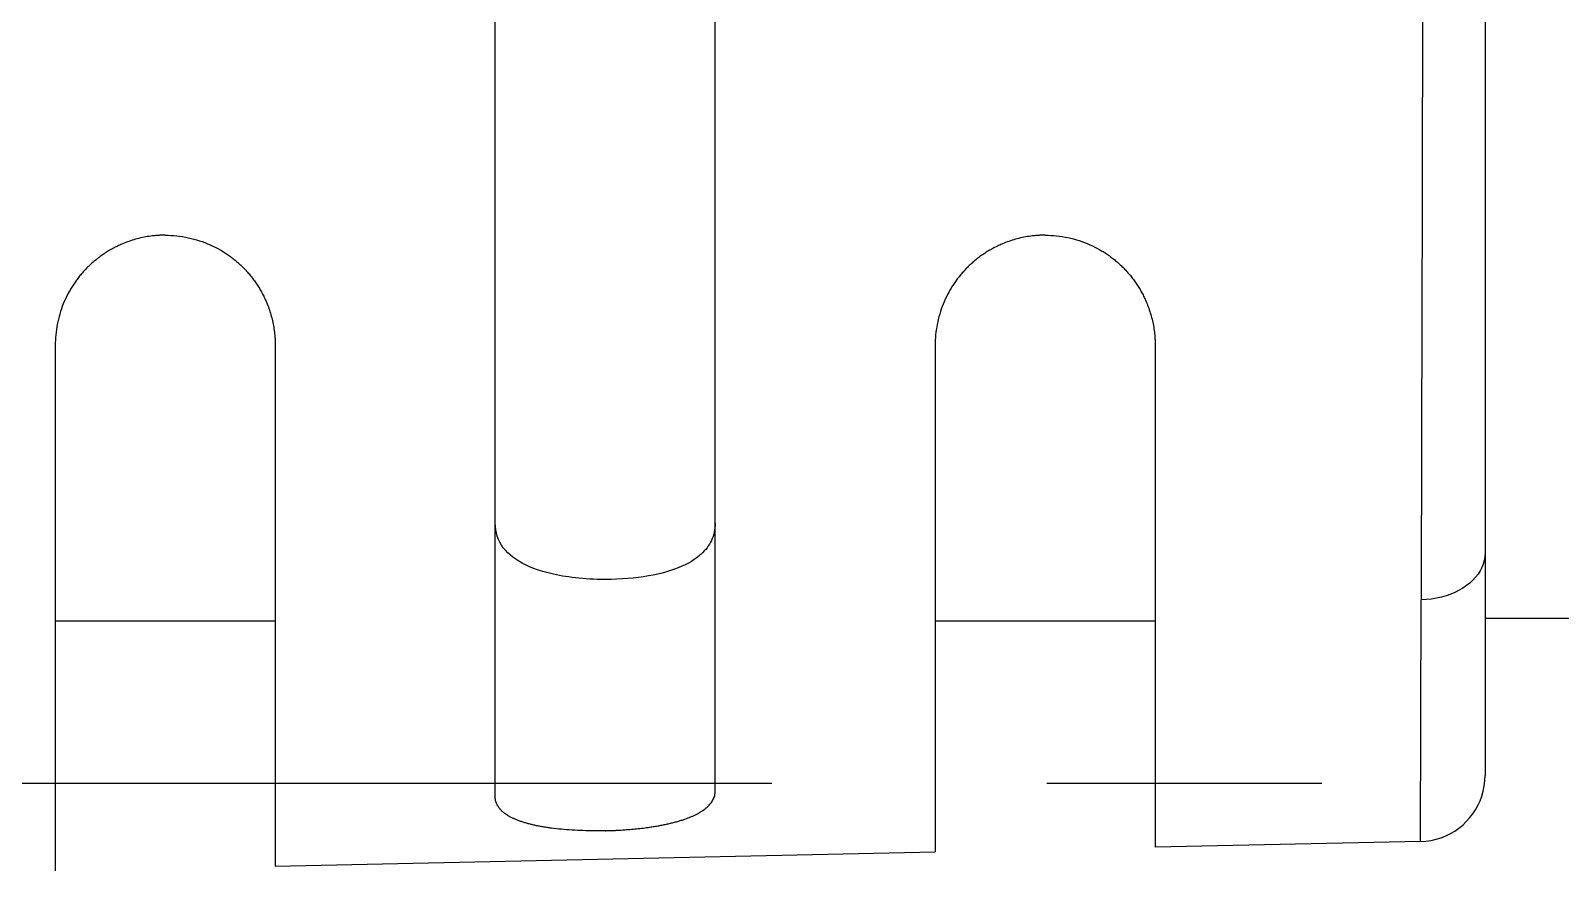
# Model space of a CAD drawing. Header units: inches. Extents: x 0 to 77285, y -118 to 40065.
# Drawn here: x 21144.65 to 21151.6, y 2648.45 to 2652.26 of the extents above; entities that cross this region are included whole.
import ezdxf

# ---------------------------------------------------------------- set-up
doc = ezdxf.new("R2010")
doc.units = ezdxf.units.IN
doc.header["$LTSCALE"] = 5
doc.header["$MEASUREMENT"] = 0
doc.linetypes.add('CENTER', pattern=[2, 1.25, -0.25, 0.25, -0.25])
doc.layers.add('11', color=1, linetype='CENTER')
doc.layers.add('55', color=5, linetype='Continuous')

# ---------------------------------------------------------------- blocks, each defined once
blk = doc.blocks.new('A$C674316cb')
at = {"layer": '11'}
blk.add_line((45.5, 170), (45.5, 5145), dxfattribs=at)
blk = doc.blocks.new('A$Ce6d7c87e')
for p, q in [((-240.0041, -25.0622), (-240.0041, -17.6826)), ((-239.0041, -25.0365), (-239.0041, -17.7689)), ((-235.5041, -18.035), (-235.5041, -24.965)), ((-242.0041, -23.0086), (-242.0041, -25.3985)), ((-241.0041, -23.0086), (-241.0041, -25.377)), ((-238.0041, -23.0086), (-238.0041, -25.3124)), ((-237.0041, -23.0086), (-237.0041, -25.2909)), ((-235.7977, -25.2649), (-235.795, -24.1665)), ((-242.0041, -24.2622), (-241.0041, -24.2622)), ((-238.0041, -24.2622), (-237.0041, -24.2622)), ((-235.5041, -24.25), (-227.6419, -24.25)), ((-241.0041, -25.377), (-238.0041, -25.3124)), ((-235.7977, -25.2649), (-237.0041, -25.2909))]:
    blk.add_line(p, q)
for points in [[(-235.7886, -21.5), (-235.789, -21.6536), (-235.7894, -21.806), (-235.7897, -21.9569), (-235.7901, -22.1062), (-235.7904, -22.2539), (-235.7908, -22.3996), (-235.7911, -22.5434), (-235.7915, -22.6851), (-235.7918, -22.8244), (-235.7921, -22.9614), (-235.7925, -23.0957), (-235.7928, -23.2274), (-235.7931, -23.3563), (-235.7934, -23.4821), (-235.7937, -23.6048), (-235.794, -23.7243), (-235.7942, -23.8403), (-235.7945, -23.9528), (-235.7948, -24.0616), (-235.795, -24.1665)], [(-241.5041, -22.5086), (-241.5066, -22.5086), (-241.5091, -22.5086), (-241.5115, -22.5087), (-241.514, -22.5087), (-241.5165, -22.5088), (-241.519, -22.5088), (-241.5214, -22.5089), (-241.5239, -22.509), (-241.5264, -22.5091), (-241.5289, -22.5092), (-241.5313, -22.5094), (-241.5338, -22.5095), (-241.5363, -22.5096), (-241.5388, -22.5098), (-241.5412, -22.51), (-241.5437, -22.5102), (-241.5462, -22.5104), (-241.5486, -22.5106), (-241.5511, -22.5108), (-241.5536, -22.5111), (-241.5614, -22.5119), (-241.5692, -22.5129), (-241.577, -22.514), (-241.5848, -22.5152), (-241.5926, -22.5165), (-241.6003, -22.518), (-241.6081, -22.5196), (-241.6158, -22.5213), (-241.6235, -22.5231), (-241.6311, -22.5251), (-241.6388, -22.5271), (-241.6464, -22.5293), (-241.6539, -22.5316), (-241.6614, -22.534), (-241.6689, -22.5366), (-241.6763, -22.5392), (-241.6837, -22.542), (-241.691, -22.5449), (-241.6983, -22.5478), (-241.7055, -22.5509), (-241.7108, -22.5533), (-241.716, -22.5557), (-241.7213, -22.5582), (-241.7265, -22.5608), (-241.7316, -22.5634), (-241.7368, -22.566), (-241.7419, -22.5688), (-241.747, -22.5716), (-241.752, -22.5744), (-241.757, -22.5773), (-241.762, -22.5803), (-241.7669, -22.5833), (-241.7718, -22.5863), (-241.7767, -22.5895), (-241.7815, -22.5926), (-241.7863, -22.5959), (-241.791, -22.5991), (-241.7957, -22.6025), (-241.8004, -22.6058), (-241.805, -22.6093), (-241.8096, -22.6128), (-241.8142, -22.6163), (-241.8187, -22.6199), (-241.8231, -22.6236), (-241.8276, -22.6273), (-241.832, -22.6311), (-241.8363, -22.6349), (-241.8406, -22.6388), (-241.8448, -22.6427), (-241.849, -22.6466), (-241.8532, -22.6506), (-241.8573, -22.6547), (-241.8613, -22.6588), (-241.8653, -22.6629), (-241.8693, -22.6671), (-241.8732, -22.6713), (-241.877, -22.6755), (-241.8808, -22.6798), (-241.8845, -22.6841), (-241.8882, -22.6885), (-241.8916, -22.6926), (-241.895, -22.6968), (-241.8983, -22.701), (-241.9016, -22.7052), (-241.9048, -22.7095), (-241.908, -22.7138), (-241.9111, -22.7182), (-241.9142, -22.7225), (-241.9172, -22.7269), (-241.9202, -22.7313), (-241.9231, -22.7358), (-241.926, -22.7403), (-241.9288, -22.7448), (-241.9316, -22.7493), (-241.9343, -22.7538), (-241.937, -22.7584), (-241.9397, -22.763), (-241.9422, -22.7676), (-241.9447, -22.7723), (-241.9472, -22.7769), (-241.9527, -22.7878), (-241.958, -22.7989), (-241.9629, -22.81), (-241.9676, -22.8213), (-241.972, -22.8326), (-241.9762, -22.8441), (-241.98, -22.8556), (-241.9836, -22.8673), (-241.9868, -22.8789), (-241.9898, -22.8907), (-241.9925, -22.9024), (-241.995, -22.9142), (-241.9971, -22.926), (-241.999, -22.9379), (-242.0005, -22.9497), (-242.0018, -22.9616), (-242.0028, -22.9734), (-242.0036, -22.9852), (-242.004, -22.9969), (-242.0041, -23.0086)], [(-241.5041, -22.5086), (-241.4911, -22.5088), (-241.478, -22.5093), (-241.4649, -22.5102), (-241.4518, -22.5115), (-241.4387, -22.5131), (-241.4256, -22.515), (-241.4126, -22.5173), (-241.3997, -22.52), (-241.3868, -22.5229), (-241.374, -22.5262), (-241.3613, -22.5298), (-241.3488, -22.5337), (-241.3363, -22.5379), (-241.324, -22.5424), (-241.3118, -22.5473), (-241.2998, -22.5524), (-241.288, -22.5578), (-241.2764, -22.5636), (-241.2649, -22.5695), (-241.2537, -22.5758), (-241.249, -22.5786), (-241.2443, -22.5814), (-241.2397, -22.5843), (-241.2351, -22.5872), (-241.2305, -22.5901), (-241.226, -22.5931), (-241.2214, -22.5962), (-241.217, -22.5993), (-241.2125, -22.6025), (-241.2081, -22.6057), (-241.2037, -22.6089), (-241.1994, -22.6122), (-241.1951, -22.6155), (-241.1909, -22.6189), (-241.1867, -22.6223), (-241.1825, -22.6258), (-241.1784, -22.6293), (-241.1743, -22.6328), (-241.1703, -22.6364), (-241.1663, -22.64), (-241.1621, -22.6439), (-241.158, -22.6478), (-241.154, -22.6517), (-241.1499, -22.6557), (-241.146, -22.6597), (-241.1421, -22.6638), (-241.1382, -22.6679), (-241.1344, -22.6721), (-241.1306, -22.6763), (-241.1269, -22.6805), (-241.1232, -22.6848), (-241.1196, -22.6891), (-241.116, -22.6934), (-241.1125, -22.6978), (-241.109, -22.7022), (-241.1056, -22.7066), (-241.1023, -22.7111), (-241.099, -22.7156), (-241.0957, -22.7202), (-241.0925, -22.7247), (-241.0894, -22.7293), (-241.0864, -22.7339), (-241.0834, -22.7385), (-241.0804, -22.7431), (-241.0776, -22.7478), (-241.0747, -22.7525), (-241.0719, -22.7572), (-241.0692, -22.762), (-241.0665, -22.7668), (-241.0639, -22.7716), (-241.0613, -22.7764), (-241.0588, -22.7813), (-241.0564, -22.7861), (-241.054, -22.791), (-241.0516, -22.7959), (-241.0493, -22.8009), (-241.0471, -22.8058), (-241.0449, -22.8108), (-241.0428, -22.8158), (-241.0407, -22.8208), (-241.038, -22.8277), (-241.0354, -22.8346), (-241.0329, -22.8416), (-241.0304, -22.8486), (-241.0281, -22.8556), (-241.0259, -22.8627), (-241.0238, -22.8697), (-241.0218, -22.8768), (-241.0199, -22.884), (-241.0182, -22.8911), (-241.0165, -22.8983), (-241.0149, -22.9055), (-241.0134, -22.9127), (-241.0121, -22.9199), (-241.0108, -22.9271), (-241.0097, -22.9343), (-241.0087, -22.9415), (-241.0077, -22.9488), (-241.0069, -22.956), (-241.0062, -22.9632), (-241.006, -22.9655), (-241.0058, -22.9678), (-241.0056, -22.97), (-241.0054, -22.9723), (-241.0053, -22.9746), (-241.0051, -22.9768), (-241.005, -22.9791), (-241.0049, -22.9814), (-241.0048, -22.9837), (-241.0046, -22.9859), (-241.0045, -22.9882), (-241.0045, -22.9905), (-241.0044, -22.9927), (-241.0043, -22.995), (-241.0043, -22.9973), (-241.0042, -22.9995), (-241.0042, -23.0018), (-241.0041, -23.0041), (-241.0041, -23.0063), (-241.0041, -23.0086)], [(-237.5041, -22.5086), (-237.5066, -22.5086), (-237.5091, -22.5086), (-237.5116, -22.5087), (-237.514, -22.5087), (-237.5165, -22.5088), (-237.519, -22.5088), (-237.5214, -22.5089), (-237.5239, -22.509), (-237.5264, -22.5091), (-237.5289, -22.5092), (-237.5313, -22.5094), (-237.5338, -22.5095), (-237.5363, -22.5096), (-237.5388, -22.5098), (-237.5412, -22.51), (-237.5437, -22.5102), (-237.5462, -22.5104), (-237.5486, -22.5106), (-237.5511, -22.5108), (-237.5536, -22.5111), (-237.5614, -22.5119), (-237.5692, -22.5129), (-237.577, -22.514), (-237.5848, -22.5152), (-237.5926, -22.5165), (-237.6004, -22.518), (-237.6081, -22.5196), (-237.6158, -22.5213), (-237.6235, -22.5231), (-237.6312, -22.5251), (-237.6388, -22.5271), (-237.6464, -22.5293), (-237.654, -22.5316), (-237.6615, -22.5341), (-237.669, -22.5366), (-237.6764, -22.5393), (-237.6838, -22.542), (-237.6911, -22.5449), (-237.6984, -22.5479), (-237.7056, -22.551), (-237.7109, -22.5534), (-237.7162, -22.5558), (-237.7214, -22.5583), (-237.7266, -22.5608), (-237.7318, -22.5635), (-237.7369, -22.5661), (-237.7421, -22.5689), (-237.7472, -22.5717), (-237.7522, -22.5745), (-237.7572, -22.5774), (-237.7622, -22.5804), (-237.7672, -22.5834), (-237.7721, -22.5865), (-237.7769, -22.5896), (-237.7818, -22.5928), (-237.7865, -22.596), (-237.7913, -22.5993), (-237.796, -22.6026), (-237.8006, -22.606), (-237.8053, -22.6095), (-237.8099, -22.613), (-237.8144, -22.6166), (-237.819, -22.6202), (-237.8234, -22.6239), (-237.8279, -22.6276), (-237.8323, -22.6314), (-237.8366, -22.6352), (-237.8409, -22.6391), (-237.8452, -22.643), (-237.8494, -22.647), (-237.8535, -22.651), (-237.8577, -22.655), (-237.8617, -22.6591), (-237.8657, -22.6633), (-237.8697, -22.6675), (-237.8736, -22.6717), (-237.8774, -22.676), (-237.8812, -22.6803), (-237.885, -22.6846), (-237.8886, -22.689), (-237.8921, -22.6932), (-237.8954, -22.6973), (-237.8988, -22.7016), (-237.902, -22.7058), (-237.9053, -22.7101), (-237.9084, -22.7145), (-237.9116, -22.7188), (-237.9147, -22.7232), (-237.9177, -22.7276), (-237.9207, -22.7321), (-237.9236, -22.7366), (-237.9265, -22.7411), (-237.9293, -22.7456), (-237.9321, -22.7501), (-237.9349, -22.7547), (-237.9375, -22.7593), (-237.9402, -22.7639), (-237.9427, -22.7686), (-237.9453, -22.7732), (-237.9477, -22.7779), (-237.9532, -22.7888), (-237.9584, -22.7998), (-237.9633, -22.8109), (-237.968, -22.8221), (-237.9723, -22.8334), (-237.9764, -22.8448), (-237.9802, -22.8563), (-237.9837, -22.8679), (-237.987, -22.8795), (-237.99, -22.8912), (-237.9926, -22.9029), (-237.995, -22.9146), (-237.9972, -22.9264), (-237.999, -22.9382), (-238.0006, -22.95), (-238.0019, -22.9618), (-238.0028, -22.9735), (-238.0036, -22.9853), (-238.004, -22.997), (-238.0041, -23.0086)], [(-237.5041, -22.5086), (-237.4912, -22.5088), (-237.4782, -22.5093), (-237.4652, -22.5102), (-237.4522, -22.5114), (-237.4392, -22.513), (-237.4262, -22.5149), (-237.4133, -22.5172), (-237.4004, -22.5198), (-237.3877, -22.5227), (-237.3749, -22.5259), (-237.3623, -22.5295), (-237.3498, -22.5333), (-237.3375, -22.5375), (-237.3252, -22.542), (-237.3131, -22.5467), (-237.3012, -22.5518), (-237.2894, -22.5572), (-237.2778, -22.5628), (-237.2665, -22.5687), (-237.2553, -22.5749), (-237.2506, -22.5777), (-237.2459, -22.5805), (-237.2412, -22.5833), (-237.2366, -22.5862), (-237.232, -22.5892), (-237.2274, -22.5922), (-237.2229, -22.5952), (-237.2184, -22.5983), (-237.2139, -22.6014), (-237.2095, -22.6046), (-237.2051, -22.6079), (-237.2008, -22.6111), (-237.1965, -22.6145), (-237.1922, -22.6178), (-237.188, -22.6212), (-237.1838, -22.6247), (-237.1797, -22.6282), (-237.1756, -22.6317), (-237.1715, -22.6353), (-237.1675, -22.6389), (-237.1633, -22.6428), (-237.1592, -22.6466), (-237.1551, -22.6506), (-237.1511, -22.6546), (-237.1471, -22.6586), (-237.1431, -22.6627), (-237.1392, -22.6668), (-237.1354, -22.6709), (-237.1316, -22.6751), (-237.1278, -22.6794), (-237.1242, -22.6836), (-237.1205, -22.6879), (-237.1169, -22.6923), (-237.1134, -22.6967), (-237.1099, -22.7011), (-237.1065, -22.7055), (-237.1031, -22.71), (-237.0998, -22.7145), (-237.0965, -22.7191), (-237.0933, -22.7237), (-237.0901, -22.7282), (-237.0871, -22.7328), (-237.0841, -22.7374), (-237.0811, -22.7421), (-237.0782, -22.7468), (-237.0753, -22.7515), (-237.0725, -22.7562), (-237.0698, -22.761), (-237.0671, -22.7658), (-237.0644, -22.7706), (-237.0618, -22.7755), (-237.0593, -22.7803), (-237.0568, -22.7852), (-237.0544, -22.7901), (-237.052, -22.7951), (-237.0497, -22.8), (-237.0475, -22.805), (-237.0453, -22.81), (-237.0431, -22.815), (-237.0411, -22.82), (-237.0383, -22.8269), (-237.0356, -22.8339), (-237.0331, -22.8409), (-237.0307, -22.8479), (-237.0283, -22.855), (-237.0261, -22.862), (-237.024, -22.8691), (-237.022, -22.8763), (-237.0201, -22.8834), (-237.0183, -22.8906), (-237.0166, -22.8978), (-237.015, -22.905), (-237.0135, -22.9123), (-237.0122, -22.9195), (-237.0109, -22.9267), (-237.0097, -22.934), (-237.0087, -22.9412), (-237.0078, -22.9485), (-237.0069, -22.9558), (-237.0062, -22.963), (-237.006, -22.9653), (-237.0058, -22.9676), (-237.0056, -22.9699), (-237.0055, -22.9721), (-237.0053, -22.9744), (-237.0051, -22.9767), (-237.005, -22.979), (-237.0049, -22.9813), (-237.0048, -22.9835), (-237.0046, -22.9858), (-237.0045, -22.9881), (-237.0045, -22.9904), (-237.0044, -22.9927), (-237.0043, -22.9949), (-237.0043, -22.9972), (-237.0042, -22.9995), (-237.0042, -23.0018), (-237.0041, -23.0041), (-237.0041, -23.0063), (-237.0041, -23.0086)], [(-239.5041, -24.0739), (-239.5222, -24.0738), (-239.5399, -24.0734), (-239.5573, -24.0728), (-239.5744, -24.072), (-239.5911, -24.0709), (-239.6076, -24.0697), (-239.6236, -24.0682), (-239.6393, -24.0666), (-239.6547, -24.0647), (-239.6697, -24.0627), (-239.6843, -24.0605), (-239.6985, -24.0582), (-239.7124, -24.0557), (-239.7259, -24.053), (-239.7389, -24.0503), (-239.7516, -24.0473), (-239.7638, -24.0443), (-239.7756, -24.0412), (-239.787, -24.0379), (-239.798, -24.0346), (-239.8162, -24.0285), (-239.8338, -24.0219), (-239.8507, -24.0149), (-239.8669, -24.0074), (-239.8823, -23.9995), (-239.897, -23.991), (-239.9109, -23.982), (-239.9239, -23.9726), (-239.9361, -23.9626), (-239.9474, -23.9521), (-239.9578, -23.9411), (-239.9672, -23.9295), (-239.9756, -23.9174), (-239.983, -23.9048), (-239.9893, -23.8916), (-239.9946, -23.8778), (-239.9987, -23.8635), (-240.0017, -23.8486), (-240.0035, -23.8331), (-240.0041, -23.8171)], [(-239.0041, -23.8171), (-239.0044, -23.828), (-239.0053, -23.8386), (-239.0066, -23.8489), (-239.0085, -23.8589), (-239.011, -23.8687), (-239.0139, -23.8782), (-239.0173, -23.8874), (-239.0212, -23.8963), (-239.0255, -23.905), (-239.0303, -23.9134), (-239.0355, -23.9216), (-239.0412, -23.9295), (-239.0472, -23.9371), (-239.0536, -23.9445), (-239.0604, -23.9516), (-239.0676, -23.9585), (-239.0751, -23.9651), (-239.083, -23.9715), (-239.0911, -23.9777), (-239.0996, -23.9836), (-239.1124, -23.9917), (-239.1261, -23.9996), (-239.1407, -24.0071), (-239.1561, -24.0142), (-239.1723, -24.0211), (-239.1894, -24.0275), (-239.2072, -24.0336), (-239.2259, -24.0393), (-239.2453, -24.0446), (-239.2654, -24.0495), (-239.2863, -24.054), (-239.3079, -24.0581), (-239.3301, -24.0617), (-239.3531, -24.0649), (-239.3767, -24.0676), (-239.401, -24.0698), (-239.4259, -24.0716), (-239.4514, -24.0729), (-239.4775, -24.0737), (-239.5041, -24.0739)], [(-235.5041, -23.9541), (-235.5051, -23.9712), (-235.5079, -23.9879), (-235.5125, -24.0042), (-235.5188, -24.02), (-235.5268, -24.0353), (-235.5363, -24.05), (-235.5474, -24.0641), (-235.5599, -24.0775), (-235.5737, -24.0902), (-235.5888, -24.1021), (-235.6051, -24.1131), (-235.6226, -24.1233), (-235.6412, -24.1326), (-235.6607, -24.1408), (-235.6812, -24.148), (-235.7025, -24.1541), (-235.7247, -24.1591), (-235.7475, -24.1628), (-235.771, -24.1653), (-235.795, -24.1665)], [(-235.7977, -25.2649), (-235.7735, -25.2634), (-235.7498, -25.2601), (-235.7268, -25.2549), (-235.7045, -25.2481), (-235.683, -25.2395), (-235.6623, -25.2294), (-235.6426, -25.2178), (-235.6239, -25.2048), (-235.6062, -25.1905), (-235.5897, -25.1748), (-235.5745, -25.158), (-235.5605, -25.1401), (-235.5479, -25.121), (-235.5367, -25.1011), (-235.5271, -25.0802), (-235.519, -25.0585), (-235.5126, -25.0361), (-235.5079, -25.0129), (-235.5051, -24.9892), (-235.5041, -24.965)], [(-239.5041, -25.2162), (-239.5168, -25.2165), (-239.5294, -25.2167), (-239.5421, -25.2167), (-239.5548, -25.2167), (-239.5675, -25.2166), (-239.5802, -25.2165), (-239.5928, -25.2162), (-239.6054, -25.2158), (-239.6179, -25.2154), (-239.6304, -25.2149), (-239.6427, -25.2142), (-239.655, -25.2135), (-239.6672, -25.2128), (-239.6792, -25.2119), (-239.6911, -25.2109), (-239.7029, -25.2099), (-239.7145, -25.2087), (-239.7259, -25.2075), (-239.7372, -25.2062), (-239.7482, -25.2048), (-239.753, -25.2041), (-239.7577, -25.2035), (-239.7624, -25.2028), (-239.7671, -25.2021), (-239.7717, -25.2014), (-239.7764, -25.2007), (-239.7809, -25.1999), (-239.7855, -25.1992), (-239.79, -25.1984), (-239.7945, -25.1976), (-239.7989, -25.1968), (-239.8033, -25.196), (-239.8077, -25.1951), (-239.812, -25.1943), (-239.8163, -25.1934), (-239.8205, -25.1925), (-239.8247, -25.1916), (-239.8289, -25.1906), (-239.833, -25.1897), (-239.837, -25.1887), (-239.8413, -25.1877), (-239.8455, -25.1866), (-239.8497, -25.1855), (-239.8538, -25.1845), (-239.8579, -25.1833), (-239.8619, -25.1822), (-239.8659, -25.181), (-239.8698, -25.1799), (-239.8737, -25.1787), (-239.8775, -25.1775), (-239.8813, -25.1762), (-239.885, -25.175), (-239.8887, -25.1737), (-239.8923, -25.1724), (-239.8959, -25.1711), (-239.8994, -25.1698), (-239.9028, -25.1685), (-239.9062, -25.1671), (-239.9096, -25.1657), (-239.9129, -25.1644), (-239.9161, -25.163), (-239.9192, -25.1615), (-239.9223, -25.1601), (-239.9253, -25.1587), (-239.9283, -25.1572), (-239.9313, -25.1557), (-239.9341, -25.1542), (-239.937, -25.1527), (-239.9397, -25.1511), (-239.9424, -25.1496), (-239.9451, -25.148), (-239.9477, -25.1464), (-239.9502, -25.1448), (-239.9527, -25.1432), (-239.9551, -25.1416), (-239.9575, -25.1399), (-239.9598, -25.1382), (-239.962, -25.1365), (-239.9642, -25.1349), (-239.9664, -25.1331), (-239.9692, -25.1308), (-239.9719, -25.1284), (-239.9745, -25.1259), (-239.977, -25.1235), (-239.9794, -25.121), (-239.9816, -25.1185), (-239.9838, -25.1159), (-239.9859, -25.1133), (-239.9878, -25.1107), (-239.9897, -25.1081), (-239.9914, -25.1054), (-239.993, -25.1028), (-239.9945, -25.1001), (-239.9959, -25.0973), (-239.9972, -25.0946), (-239.9984, -25.0918), (-239.9995, -25.089), (-240.0004, -25.0862), (-240.0013, -25.0834), (-240.002, -25.0806), (-240.0022, -25.0797), (-240.0024, -25.0788), (-240.0026, -25.0779), (-240.0028, -25.077), (-240.0029, -25.076), (-240.0031, -25.0751), (-240.0032, -25.0742), (-240.0034, -25.0733), (-240.0035, -25.0724), (-240.0036, -25.0715), (-240.0037, -25.0706), (-240.0038, -25.0696), (-240.0039, -25.0687), (-240.0039, -25.0678), (-240.004, -25.0669), (-240.004, -25.0659), (-240.0041, -25.065), (-240.0041, -25.0641), (-240.0041, -25.0631), (-240.0041, -25.0622)], [(-239.5041, -25.2162), (-239.5017, -25.2162), (-239.4992, -25.2161), (-239.4967, -25.2161), (-239.4942, -25.216), (-239.4917, -25.2159), (-239.4893, -25.2158), (-239.4868, -25.2158), (-239.4843, -25.2157), (-239.4818, -25.2156), (-239.4794, -25.2155), (-239.4769, -25.2154), (-239.4744, -25.2153), (-239.472, -25.2152), (-239.4695, -25.2151), (-239.467, -25.215), (-239.4645, -25.2149), (-239.4621, -25.2148), (-239.4596, -25.2147), (-239.4572, -25.2146), (-239.4547, -25.2145), (-239.4468, -25.214), (-239.439, -25.2136), (-239.4311, -25.2131), (-239.4233, -25.2126), (-239.4154, -25.2121), (-239.4076, -25.2115), (-239.3999, -25.2109), (-239.3921, -25.2103), (-239.3844, -25.2096), (-239.3767, -25.2089), (-239.369, -25.2082), (-239.3614, -25.2074), (-239.3538, -25.2066), (-239.3463, -25.2058), (-239.3388, -25.2049), (-239.3313, -25.204), (-239.3239, -25.2031), (-239.3166, -25.2021), (-239.3093, -25.2011), (-239.3021, -25.2001), (-239.2968, -25.1993), (-239.2915, -25.1986), (-239.2863, -25.1977), (-239.2811, -25.1969), (-239.2759, -25.1961), (-239.2707, -25.1952), (-239.2656, -25.1943), (-239.2605, -25.1934), (-239.2555, -25.1925), (-239.2505, -25.1915), (-239.2455, -25.1906), (-239.2406, -25.1896), (-239.2356, -25.1886), (-239.2308, -25.1876), (-239.226, -25.1866), (-239.2212, -25.1856), (-239.2164, -25.1845), (-239.2117, -25.1834), (-239.2071, -25.1823), (-239.2025, -25.1812), (-239.1979, -25.1801), (-239.1933, -25.1789), (-239.1888, -25.1778), (-239.1843, -25.1766), (-239.1799, -25.1754), (-239.1755, -25.1741), (-239.1712, -25.1729), (-239.1669, -25.1716), (-239.1626, -25.1703), (-239.1584, -25.169), (-239.1543, -25.1677), (-239.1502, -25.1664), (-239.1461, -25.1651), (-239.1421, -25.1637), (-239.1382, -25.1623), (-239.1343, -25.1609), (-239.1304, -25.1595), (-239.1267, -25.1581), (-239.1229, -25.1566), (-239.1192, -25.1551), (-239.1158, -25.1538), (-239.1124, -25.1523), (-239.1091, -25.1509), (-239.1058, -25.1495), (-239.1026, -25.148), (-239.0994, -25.1465), (-239.0963, -25.145), (-239.0932, -25.1435), (-239.0901, -25.142), (-239.0871, -25.1405), (-239.0842, -25.1389), (-239.0813, -25.1374), (-239.0785, -25.1358), (-239.0757, -25.1342), (-239.0729, -25.1326), (-239.0702, -25.131), (-239.0676, -25.1294), (-239.065, -25.1277), (-239.0625, -25.1261), (-239.06, -25.1244), (-239.0546, -25.1206), (-239.0495, -25.1167), (-239.0447, -25.1127), (-239.0401, -25.1087), (-239.0358, -25.1046), (-239.0317, -25.1004), (-239.0279, -25.0961), (-239.0244, -25.0918), (-239.0212, -25.0875), (-239.0183, -25.083), (-239.0156, -25.0786), (-239.0132, -25.074), (-239.0111, -25.0695), (-239.0092, -25.0649), (-239.0077, -25.0602), (-239.0064, -25.0555), (-239.0054, -25.0508), (-239.0047, -25.0461), (-239.0043, -25.0413), (-239.0041, -25.0365)]]:
    blk.add_lwpolyline(points)
blk = doc.blocks.new('A$Cdd77d11a')
for p, q in [((-45.0041, -25.0622), (-45.0041, -17.6826)), ((-44.0041, -25.0365), (-44.0041, -17.7689)), ((-40.5041, -18.035), (-40.5041, -24.965)), ((-47.0041, -23.0086), (-47.0041, -25.3985)), ((-46.0041, -23.0086), (-46.0041, -25.377)), ((-43.0041, -23.0086), (-43.0041, -25.3124)), ((-42.0041, -23.0086), (-42.0041, -25.2909)), ((-40.7977, -25.2649), (-40.795, -24.1665)), ((-47.0041, -24.2622), (-46.0041, -24.2622)), ((-43.0041, -24.2622), (-42.0041, -24.2622)), ((-40.5041, -24.25), (-32.6419, -24.25)), ((-46.0041, -25.377), (-43.0041, -25.3124)), ((-40.7977, -25.2649), (-42.0041, -25.2909))]:
    blk.add_line(p, q)
for points in [[(-40.7886, -21.5), (-40.789, -21.6536), (-40.7894, -21.806), (-40.7897, -21.9569), (-40.7901, -22.1062), (-40.7904, -22.2539), (-40.7908, -22.3996), (-40.7911, -22.5434), (-40.7915, -22.6851), (-40.7918, -22.8244), (-40.7921, -22.9614), (-40.7925, -23.0957), (-40.7928, -23.2274), (-40.7931, -23.3563), (-40.7934, -23.4821), (-40.7937, -23.6048), (-40.794, -23.7243), (-40.7942, -23.8403), (-40.7945, -23.9528), (-40.7948, -24.0616), (-40.795, -24.1665)], [(-46.5041, -22.5086), (-46.5066, -22.5086), (-46.5091, -22.5086), (-46.5115, -22.5087), (-46.514, -22.5087), (-46.5165, -22.5088), (-46.519, -22.5088), (-46.5214, -22.5089), (-46.5239, -22.509), (-46.5264, -22.5091), (-46.5289, -22.5092), (-46.5313, -22.5094), (-46.5338, -22.5095), (-46.5363, -22.5096), (-46.5388, -22.5098), (-46.5412, -22.51), (-46.5437, -22.5102), (-46.5462, -22.5104), (-46.5486, -22.5106), (-46.5511, -22.5108), (-46.5536, -22.5111), (-46.5614, -22.5119), (-46.5692, -22.5129), (-46.577, -22.514), (-46.5848, -22.5152), (-46.5926, -22.5165), (-46.6003, -22.518), (-46.6081, -22.5196), (-46.6158, -22.5213), (-46.6235, -22.5231), (-46.6311, -22.5251), (-46.6388, -22.5271), (-46.6464, -22.5293), (-46.6539, -22.5316), (-46.6614, -22.534), (-46.6689, -22.5366), (-46.6763, -22.5392), (-46.6837, -22.542), (-46.691, -22.5449), (-46.6983, -22.5478), (-46.7055, -22.5509), (-46.7108, -22.5533), (-46.716, -22.5557), (-46.7213, -22.5582), (-46.7265, -22.5608), (-46.7316, -22.5634), (-46.7368, -22.566), (-46.7419, -22.5688), (-46.747, -22.5716), (-46.752, -22.5744), (-46.757, -22.5773), (-46.762, -22.5803), (-46.7669, -22.5833), (-46.7718, -22.5863), (-46.7767, -22.5895), (-46.7815, -22.5926), (-46.7863, -22.5959), (-46.791, -22.5991), (-46.7957, -22.6025), (-46.8004, -22.6058), (-46.805, -22.6093), (-46.8096, -22.6128), (-46.8142, -22.6163), (-46.8187, -22.6199), (-46.8231, -22.6236), (-46.8276, -22.6273), (-46.832, -22.6311), (-46.8363, -22.6349), (-46.8406, -22.6388), (-46.8448, -22.6427), (-46.849, -22.6466), (-46.8532, -22.6506), (-46.8573, -22.6547), (-46.8613, -22.6588), (-46.8653, -22.6629), (-46.8693, -22.6671), (-46.8732, -22.6713), (-46.877, -22.6755), (-46.8808, -22.6798), (-46.8845, -22.6841), (-46.8882, -22.6885), (-46.8916, -22.6926), (-46.895, -22.6968), (-46.8983, -22.701), (-46.9016, -22.7052), (-46.9048, -22.7095), (-46.908, -22.7138), (-46.9111, -22.7182), (-46.9142, -22.7225), (-46.9172, -22.7269), (-46.9202, -22.7313), (-46.9231, -22.7358), (-46.926, -22.7403), (-46.9288, -22.7448), (-46.9316, -22.7493), (-46.9343, -22.7538), (-46.937, -22.7584), (-46.9397, -22.763), (-46.9422, -22.7676), (-46.9447, -22.7723), (-46.9472, -22.7769), (-46.9527, -22.7878), (-46.958, -22.7989), (-46.9629, -22.81), (-46.9676, -22.8213), (-46.972, -22.8326), (-46.9762, -22.8441), (-46.98, -22.8556), (-46.9836, -22.8673), (-46.9868, -22.8789), (-46.9898, -22.8907), (-46.9925, -22.9024), (-46.995, -22.9142), (-46.9971, -22.926), (-46.999, -22.9379), (-47.0005, -22.9497), (-47.0018, -22.9616), (-47.0028, -22.9734), (-47.0036, -22.9852), (-47.004, -22.9969), (-47.0041, -23.0086)], [(-46.5041, -22.5086), (-46.4911, -22.5088), (-46.478, -22.5093), (-46.4649, -22.5102), (-46.4518, -22.5115), (-46.4387, -22.5131), (-46.4256, -22.515), (-46.4126, -22.5173), (-46.3997, -22.52), (-46.3868, -22.5229), (-46.374, -22.5262), (-46.3613, -22.5298), (-46.3488, -22.5337), (-46.3363, -22.5379), (-46.324, -22.5424), (-46.3118, -22.5473), (-46.2998, -22.5524), (-46.288, -22.5578), (-46.2764, -22.5636), (-46.2649, -22.5695), (-46.2537, -22.5758), (-46.249, -22.5786), (-46.2443, -22.5814), (-46.2397, -22.5843), (-46.2351, -22.5872), (-46.2305, -22.5901), (-46.226, -22.5931), (-46.2214, -22.5962), (-46.217, -22.5993), (-46.2125, -22.6025), (-46.2081, -22.6057), (-46.2037, -22.6089), (-46.1994, -22.6122), (-46.1951, -22.6155), (-46.1909, -22.6189), (-46.1867, -22.6223), (-46.1825, -22.6258), (-46.1784, -22.6293), (-46.1743, -22.6328), (-46.1703, -22.6364), (-46.1663, -22.64), (-46.1621, -22.6439), (-46.158, -22.6478), (-46.154, -22.6517), (-46.1499, -22.6557), (-46.146, -22.6597), (-46.1421, -22.6638), (-46.1382, -22.6679), (-46.1344, -22.6721), (-46.1306, -22.6763), (-46.1269, -22.6805), (-46.1232, -22.6848), (-46.1196, -22.6891), (-46.116, -22.6934), (-46.1125, -22.6978), (-46.109, -22.7022), (-46.1056, -22.7066), (-46.1023, -22.7111), (-46.099, -22.7156), (-46.0957, -22.7202), (-46.0925, -22.7247), (-46.0894, -22.7293), (-46.0864, -22.7339), (-46.0834, -22.7385), (-46.0804, -22.7431), (-46.0776, -22.7478), (-46.0747, -22.7525), (-46.0719, -22.7572), (-46.0692, -22.762), (-46.0665, -22.7668), (-46.0639, -22.7716), (-46.0613, -22.7764), (-46.0588, -22.7813), (-46.0564, -22.7861), (-46.054, -22.791), (-46.0516, -22.7959), (-46.0493, -22.8009), (-46.0471, -22.8058), (-46.0449, -22.8108), (-46.0428, -22.8158), (-46.0407, -22.8208), (-46.038, -22.8277), (-46.0354, -22.8346), (-46.0329, -22.8416), (-46.0304, -22.8486), (-46.0281, -22.8556), (-46.0259, -22.8627), (-46.0238, -22.8697), (-46.0218, -22.8768), (-46.0199, -22.884), (-46.0182, -22.8911), (-46.0165, -22.8983), (-46.0149, -22.9055), (-46.0134, -22.9127), (-46.0121, -22.9199), (-46.0108, -22.9271), (-46.0097, -22.9343), (-46.0087, -22.9415), (-46.0077, -22.9488), (-46.0069, -22.956), (-46.0062, -22.9632), (-46.006, -22.9655), (-46.0058, -22.9678), (-46.0056, -22.97), (-46.0054, -22.9723), (-46.0053, -22.9746), (-46.0051, -22.9768), (-46.005, -22.9791), (-46.0049, -22.9814), (-46.0048, -22.9837), (-46.0046, -22.9859), (-46.0045, -22.9882), (-46.0045, -22.9905), (-46.0044, -22.9927), (-46.0043, -22.995), (-46.0043, -22.9973), (-46.0042, -22.9995), (-46.0042, -23.0018), (-46.0041, -23.0041), (-46.0041, -23.0063), (-46.0041, -23.0086)], [(-42.5041, -22.5086), (-42.5066, -22.5086), (-42.5091, -22.5086), (-42.5116, -22.5087), (-42.514, -22.5087), (-42.5165, -22.5088), (-42.519, -22.5088), (-42.5214, -22.5089), (-42.5239, -22.509), (-42.5264, -22.5091), (-42.5289, -22.5092), (-42.5313, -22.5094), (-42.5338, -22.5095), (-42.5363, -22.5096), (-42.5388, -22.5098), (-42.5412, -22.51), (-42.5437, -22.5102), (-42.5462, -22.5104), (-42.5486, -22.5106), (-42.5511, -22.5108), (-42.5536, -22.5111), (-42.5614, -22.5119), (-42.5692, -22.5129), (-42.577, -22.514), (-42.5848, -22.5152), (-42.5926, -22.5165), (-42.6004, -22.518), (-42.6081, -22.5196), (-42.6158, -22.5213), (-42.6235, -22.5231), (-42.6312, -22.5251), (-42.6388, -22.5271), (-42.6464, -22.5293), (-42.654, -22.5316), (-42.6615, -22.5341), (-42.669, -22.5366), (-42.6764, -22.5393), (-42.6838, -22.542), (-42.6911, -22.5449), (-42.6984, -22.5479), (-42.7056, -22.551), (-42.7109, -22.5534), (-42.7162, -22.5558), (-42.7214, -22.5583), (-42.7266, -22.5608), (-42.7318, -22.5635), (-42.7369, -22.5661), (-42.7421, -22.5689), (-42.7472, -22.5717), (-42.7522, -22.5745), (-42.7572, -22.5774), (-42.7622, -22.5804), (-42.7672, -22.5834), (-42.7721, -22.5865), (-42.7769, -22.5896), (-42.7818, -22.5928), (-42.7865, -22.596), (-42.7913, -22.5993), (-42.796, -22.6026), (-42.8006, -22.606), (-42.8053, -22.6095), (-42.8099, -22.613), (-42.8144, -22.6166), (-42.819, -22.6202), (-42.8234, -22.6239), (-42.8279, -22.6276), (-42.8323, -22.6314), (-42.8366, -22.6352), (-42.8409, -22.6391), (-42.8452, -22.643), (-42.8494, -22.647), (-42.8535, -22.651), (-42.8577, -22.655), (-42.8617, -22.6591), (-42.8657, -22.6633), (-42.8697, -22.6675), (-42.8736, -22.6717), (-42.8774, -22.676), (-42.8812, -22.6803), (-42.885, -22.6846), (-42.8886, -22.689), (-42.8921, -22.6932), (-42.8954, -22.6973), (-42.8988, -22.7016), (-42.902, -22.7058), (-42.9053, -22.7101), (-42.9084, -22.7145), (-42.9116, -22.7188), (-42.9147, -22.7232), (-42.9177, -22.7276), (-42.9207, -22.7321), (-42.9236, -22.7366), (-42.9265, -22.7411), (-42.9293, -22.7456), (-42.9321, -22.7501), (-42.9349, -22.7547), (-42.9375, -22.7593), (-42.9402, -22.7639), (-42.9427, -22.7686), (-42.9453, -22.7732), (-42.9477, -22.7779), (-42.9532, -22.7888), (-42.9584, -22.7998), (-42.9633, -22.8109), (-42.968, -22.8221), (-42.9723, -22.8334), (-42.9764, -22.8448), (-42.9802, -22.8563), (-42.9837, -22.8679), (-42.987, -22.8795), (-42.99, -22.8912), (-42.9926, -22.9029), (-42.995, -22.9146), (-42.9972, -22.9264), (-42.999, -22.9382), (-43.0006, -22.95), (-43.0019, -22.9618), (-43.0028, -22.9735), (-43.0036, -22.9853), (-43.004, -22.997), (-43.0041, -23.0086)], [(-42.5041, -22.5086), (-42.4912, -22.5088), (-42.4782, -22.5093), (-42.4652, -22.5102), (-42.4522, -22.5114), (-42.4392, -22.513), (-42.4262, -22.5149), (-42.4133, -22.5172), (-42.4004, -22.5198), (-42.3877, -22.5227), (-42.3749, -22.5259), (-42.3623, -22.5295), (-42.3498, -22.5333), (-42.3375, -22.5375), (-42.3252, -22.542), (-42.3131, -22.5467), (-42.3012, -22.5518), (-42.2894, -22.5572), (-42.2778, -22.5628), (-42.2665, -22.5687), (-42.2553, -22.5749), (-42.2506, -22.5777), (-42.2459, -22.5805), (-42.2412, -22.5833), (-42.2366, -22.5862), (-42.232, -22.5892), (-42.2274, -22.5922), (-42.2229, -22.5952), (-42.2184, -22.5983), (-42.2139, -22.6014), (-42.2095, -22.6046), (-42.2051, -22.6079), (-42.2008, -22.6111), (-42.1965, -22.6145), (-42.1922, -22.6178), (-42.188, -22.6212), (-42.1838, -22.6247), (-42.1797, -22.6282), (-42.1756, -22.6317), (-42.1715, -22.6353), (-42.1675, -22.6389), (-42.1633, -22.6428), (-42.1592, -22.6466), (-42.1551, -22.6506), (-42.1511, -22.6546), (-42.1471, -22.6586), (-42.1431, -22.6627), (-42.1392, -22.6668), (-42.1354, -22.6709), (-42.1316, -22.6751), (-42.1278, -22.6794), (-42.1242, -22.6836), (-42.1205, -22.6879), (-42.1169, -22.6923), (-42.1134, -22.6967), (-42.1099, -22.7011), (-42.1065, -22.7055), (-42.1031, -22.71), (-42.0998, -22.7145), (-42.0965, -22.7191), (-42.0933, -22.7237), (-42.0901, -22.7282), (-42.0871, -22.7328), (-42.0841, -22.7374), (-42.0811, -22.7421), (-42.0782, -22.7468), (-42.0753, -22.7515), (-42.0725, -22.7562), (-42.0698, -22.761), (-42.0671, -22.7658), (-42.0644, -22.7706), (-42.0618, -22.7755), (-42.0593, -22.7803), (-42.0568, -22.7852), (-42.0544, -22.7901), (-42.052, -22.7951), (-42.0497, -22.8), (-42.0475, -22.805), (-42.0453, -22.81), (-42.0431, -22.815), (-42.0411, -22.82), (-42.0383, -22.8269), (-42.0356, -22.8339), (-42.0331, -22.8409), (-42.0307, -22.8479), (-42.0283, -22.855), (-42.0261, -22.862), (-42.024, -22.8691), (-42.022, -22.8763), (-42.0201, -22.8834), (-42.0183, -22.8906), (-42.0166, -22.8978), (-42.015, -22.905), (-42.0135, -22.9123), (-42.0122, -22.9195), (-42.0109, -22.9267), (-42.0097, -22.934), (-42.0087, -22.9412), (-42.0078, -22.9485), (-42.0069, -22.9558), (-42.0062, -22.963), (-42.006, -22.9653), (-42.0058, -22.9676), (-42.0056, -22.9699), (-42.0055, -22.9721), (-42.0053, -22.9744), (-42.0051, -22.9767), (-42.005, -22.979), (-42.0049, -22.9813), (-42.0048, -22.9835), (-42.0046, -22.9858), (-42.0045, -22.9881), (-42.0045, -22.9904), (-42.0044, -22.9927), (-42.0043, -22.9949), (-42.0043, -22.9972), (-42.0042, -22.9995), (-42.0042, -23.0018), (-42.0041, -23.0041), (-42.0041, -23.0063), (-42.0041, -23.0086)], [(-44.5041, -24.0739), (-44.5222, -24.0738), (-44.5399, -24.0734), (-44.5573, -24.0728), (-44.5744, -24.072), (-44.5911, -24.0709), (-44.6076, -24.0697), (-44.6236, -24.0682), (-44.6393, -24.0666), (-44.6547, -24.0647), (-44.6697, -24.0627), (-44.6843, -24.0605), (-44.6985, -24.0582), (-44.7124, -24.0557), (-44.7259, -24.053), (-44.7389, -24.0503), (-44.7516, -24.0473), (-44.7638, -24.0443), (-44.7756, -24.0412), (-44.787, -24.0379), (-44.798, -24.0346), (-44.8162, -24.0285), (-44.8338, -24.0219), (-44.8507, -24.0149), (-44.8669, -24.0074), (-44.8823, -23.9995), (-44.897, -23.991), (-44.9109, -23.982), (-44.9239, -23.9726), (-44.9361, -23.9626), (-44.9474, -23.9521), (-44.9578, -23.9411), (-44.9672, -23.9295), (-44.9756, -23.9174), (-44.983, -23.9048), (-44.9893, -23.8916), (-44.9946, -23.8778), (-44.9987, -23.8635), (-45.0017, -23.8486), (-45.0035, -23.8331), (-45.0041, -23.8171)], [(-44.0041, -23.8171), (-44.0044, -23.828), (-44.0053, -23.8386), (-44.0066, -23.8489), (-44.0085, -23.8589), (-44.011, -23.8687), (-44.0139, -23.8782), (-44.0173, -23.8874), (-44.0212, -23.8963), (-44.0255, -23.905), (-44.0303, -23.9134), (-44.0355, -23.9216), (-44.0412, -23.9295), (-44.0472, -23.9371), (-44.0536, -23.9445), (-44.0604, -23.9516), (-44.0676, -23.9585), (-44.0751, -23.9651), (-44.083, -23.9715), (-44.0911, -23.9777), (-44.0996, -23.9836), (-44.1124, -23.9917), (-44.1261, -23.9996), (-44.1407, -24.0071), (-44.1561, -24.0142), (-44.1723, -24.0211), (-44.1894, -24.0275), (-44.2072, -24.0336), (-44.2259, -24.0393), (-44.2453, -24.0446), (-44.2654, -24.0495), (-44.2863, -24.054), (-44.3079, -24.0581), (-44.3301, -24.0617), (-44.3531, -24.0649), (-44.3767, -24.0676), (-44.401, -24.0698), (-44.4259, -24.0716), (-44.4514, -24.0729), (-44.4775, -24.0737), (-44.5041, -24.0739)], [(-40.5041, -23.9541), (-40.5051, -23.9712), (-40.5079, -23.9879), (-40.5125, -24.0042), (-40.5188, -24.02), (-40.5268, -24.0353), (-40.5363, -24.05), (-40.5474, -24.0641), (-40.5599, -24.0775), (-40.5737, -24.0902), (-40.5888, -24.1021), (-40.6051, -24.1131), (-40.6226, -24.1233), (-40.6412, -24.1326), (-40.6607, -24.1408), (-40.6812, -24.148), (-40.7025, -24.1541), (-40.7247, -24.1591), (-40.7475, -24.1628), (-40.771, -24.1653), (-40.795, -24.1665)], [(-40.7977, -25.2649), (-40.7735, -25.2634), (-40.7498, -25.2601), (-40.7268, -25.2549), (-40.7045, -25.2481), (-40.683, -25.2395), (-40.6623, -25.2294), (-40.6426, -25.2178), (-40.6239, -25.2048), (-40.6062, -25.1905), (-40.5897, -25.1748), (-40.5745, -25.158), (-40.5605, -25.1401), (-40.5479, -25.121), (-40.5367, -25.1011), (-40.5271, -25.0802), (-40.519, -25.0585), (-40.5126, -25.0361), (-40.5079, -25.0129), (-40.5051, -24.9892), (-40.5041, -24.965)], [(-44.5041, -25.2162), (-44.5168, -25.2165), (-44.5294, -25.2167), (-44.5421, -25.2167), (-44.5548, -25.2167), (-44.5675, -25.2166), (-44.5802, -25.2165), (-44.5928, -25.2162), (-44.6054, -25.2158), (-44.6179, -25.2154), (-44.6304, -25.2149), (-44.6427, -25.2142), (-44.655, -25.2135), (-44.6672, -25.2128), (-44.6792, -25.2119), (-44.6911, -25.2109), (-44.7029, -25.2099), (-44.7145, -25.2087), (-44.7259, -25.2075), (-44.7372, -25.2062), (-44.7482, -25.2048), (-44.753, -25.2041), (-44.7577, -25.2035), (-44.7624, -25.2028), (-44.7671, -25.2021), (-44.7717, -25.2014), (-44.7764, -25.2007), (-44.7809, -25.1999), (-44.7855, -25.1992), (-44.79, -25.1984), (-44.7945, -25.1976), (-44.7989, -25.1968), (-44.8033, -25.196), (-44.8077, -25.1951), (-44.812, -25.1943), (-44.8163, -25.1934), (-44.8205, -25.1925), (-44.8247, -25.1916), (-44.8289, -25.1906), (-44.833, -25.1897), (-44.837, -25.1887), (-44.8413, -25.1877), (-44.8455, -25.1866), (-44.8497, -25.1855), (-44.8538, -25.1845), (-44.8579, -25.1833), (-44.8619, -25.1822), (-44.8659, -25.181), (-44.8698, -25.1799), (-44.8737, -25.1787), (-44.8775, -25.1775), (-44.8813, -25.1762), (-44.885, -25.175), (-44.8887, -25.1737), (-44.8923, -25.1724), (-44.8959, -25.1711), (-44.8994, -25.1698), (-44.9028, -25.1685), (-44.9062, -25.1671), (-44.9096, -25.1657), (-44.9129, -25.1644), (-44.9161, -25.163), (-44.9192, -25.1615), (-44.9223, -25.1601), (-44.9253, -25.1587), (-44.9283, -25.1572), (-44.9313, -25.1557), (-44.9341, -25.1542), (-44.937, -25.1527), (-44.9397, -25.1511), (-44.9424, -25.1496), (-44.9451, -25.148), (-44.9477, -25.1464), (-44.9502, -25.1448), (-44.9527, -25.1432), (-44.9551, -25.1416), (-44.9575, -25.1399), (-44.9598, -25.1382), (-44.962, -25.1365), (-44.9642, -25.1349), (-44.9664, -25.1331), (-44.9692, -25.1308), (-44.9719, -25.1284), (-44.9745, -25.1259), (-44.977, -25.1235), (-44.9794, -25.121), (-44.9816, -25.1185), (-44.9838, -25.1159), (-44.9859, -25.1133), (-44.9878, -25.1107), (-44.9897, -25.1081), (-44.9914, -25.1054), (-44.993, -25.1028), (-44.9945, -25.1001), (-44.9959, -25.0973), (-44.9972, -25.0946), (-44.9984, -25.0918), (-44.9995, -25.089), (-45.0004, -25.0862), (-45.0013, -25.0834), (-45.002, -25.0806), (-45.0022, -25.0797), (-45.0024, -25.0788), (-45.0026, -25.0779), (-45.0028, -25.077), (-45.0029, -25.076), (-45.0031, -25.0751), (-45.0032, -25.0742), (-45.0034, -25.0733), (-45.0035, -25.0724), (-45.0036, -25.0715), (-45.0037, -25.0706), (-45.0038, -25.0696), (-45.0039, -25.0687), (-45.0039, -25.0678), (-45.004, -25.0669), (-45.004, -25.0659), (-45.0041, -25.065), (-45.0041, -25.0641), (-45.0041, -25.0631), (-45.0041, -25.0622)], [(-44.5041, -25.2162), (-44.5017, -25.2162), (-44.4992, -25.2161), (-44.4967, -25.2161), (-44.4942, -25.216), (-44.4917, -25.2159), (-44.4893, -25.2158), (-44.4868, -25.2158), (-44.4843, -25.2157), (-44.4818, -25.2156), (-44.4794, -25.2155), (-44.4769, -25.2154), (-44.4744, -25.2153), (-44.472, -25.2152), (-44.4695, -25.2151), (-44.467, -25.215), (-44.4645, -25.2149), (-44.4621, -25.2148), (-44.4596, -25.2147), (-44.4572, -25.2146), (-44.4547, -25.2145), (-44.4468, -25.214), (-44.439, -25.2136), (-44.4311, -25.2131), (-44.4233, -25.2126), (-44.4154, -25.2121), (-44.4076, -25.2115), (-44.3999, -25.2109), (-44.3921, -25.2103), (-44.3844, -25.2096), (-44.3767, -25.2089), (-44.369, -25.2082), (-44.3614, -25.2074), (-44.3538, -25.2066), (-44.3463, -25.2058), (-44.3388, -25.2049), (-44.3313, -25.204), (-44.3239, -25.2031), (-44.3166, -25.2021), (-44.3093, -25.2011), (-44.3021, -25.2001), (-44.2968, -25.1993), (-44.2915, -25.1986), (-44.2863, -25.1977), (-44.2811, -25.1969), (-44.2759, -25.1961), (-44.2707, -25.1952), (-44.2656, -25.1943), (-44.2605, -25.1934), (-44.2555, -25.1925), (-44.2505, -25.1915), (-44.2455, -25.1906), (-44.2406, -25.1896), (-44.2356, -25.1886), (-44.2308, -25.1876), (-44.226, -25.1866), (-44.2212, -25.1856), (-44.2164, -25.1845), (-44.2117, -25.1834), (-44.2071, -25.1823), (-44.2025, -25.1812), (-44.1979, -25.1801), (-44.1933, -25.1789), (-44.1888, -25.1778), (-44.1843, -25.1766), (-44.1799, -25.1754), (-44.1755, -25.1741), (-44.1712, -25.1729), (-44.1669, -25.1716), (-44.1626, -25.1703), (-44.1584, -25.169), (-44.1543, -25.1677), (-44.1502, -25.1664), (-44.1461, -25.1651), (-44.1421, -25.1637), (-44.1382, -25.1623), (-44.1343, -25.1609), (-44.1304, -25.1595), (-44.1267, -25.1581), (-44.1229, -25.1566), (-44.1192, -25.1551), (-44.1158, -25.1538), (-44.1124, -25.1523), (-44.1091, -25.1509), (-44.1058, -25.1495), (-44.1026, -25.148), (-44.0994, -25.1465), (-44.0963, -25.145), (-44.0932, -25.1435), (-44.0901, -25.142), (-44.0871, -25.1405), (-44.0842, -25.1389), (-44.0813, -25.1374), (-44.0785, -25.1358), (-44.0757, -25.1342), (-44.0729, -25.1326), (-44.0702, -25.131), (-44.0676, -25.1294), (-44.065, -25.1277), (-44.0625, -25.1261), (-44.06, -25.1244), (-44.0546, -25.1206), (-44.0495, -25.1167), (-44.0447, -25.1127), (-44.0401, -25.1087), (-44.0358, -25.1046), (-44.0317, -25.1004), (-44.0279, -25.0961), (-44.0244, -25.0918), (-44.0212, -25.0875), (-44.0183, -25.083), (-44.0156, -25.0786), (-44.0132, -25.074), (-44.0111, -25.0695), (-44.0092, -25.0649), (-44.0077, -25.0602), (-44.0064, -25.0555), (-44.0054, -25.0508), (-44.0047, -25.0461), (-44.0043, -25.0413), (-44.0041, -25.0365)]]:
    blk.add_lwpolyline(points)
blk = doc.blocks.new('A$C0d65e141')
at = {"layer": '55'}
for name, p in [('A$Ce6d7c87e', (0, 119.5)), ('A$Cdd77d11a', (-195, 119.5))]:
    blk.add_blockref(name, p, dxfattribs=at)
blk = doc.blocks.new('A$C4ccd2fab')
blk.add_blockref('A$C0d65e141', (0, -34.5))
blk = doc.blocks.new('A$C46a7a1d0')
blk.add_blockref('A$C4ccd2fab', (0, 0, 0))

msp = doc.modelspace()

# ---------------------------------------------------------------- block references
at = {"rotation": 270}
msp.add_blockref('A$C674316cb', (16541.76552788, 2694.33538786), dxfattribs=at)
msp.add_blockref('A$C46a7a1d0', (21386.76167971, 2588.83538786))

doc.saveas('drawing.dxf')
